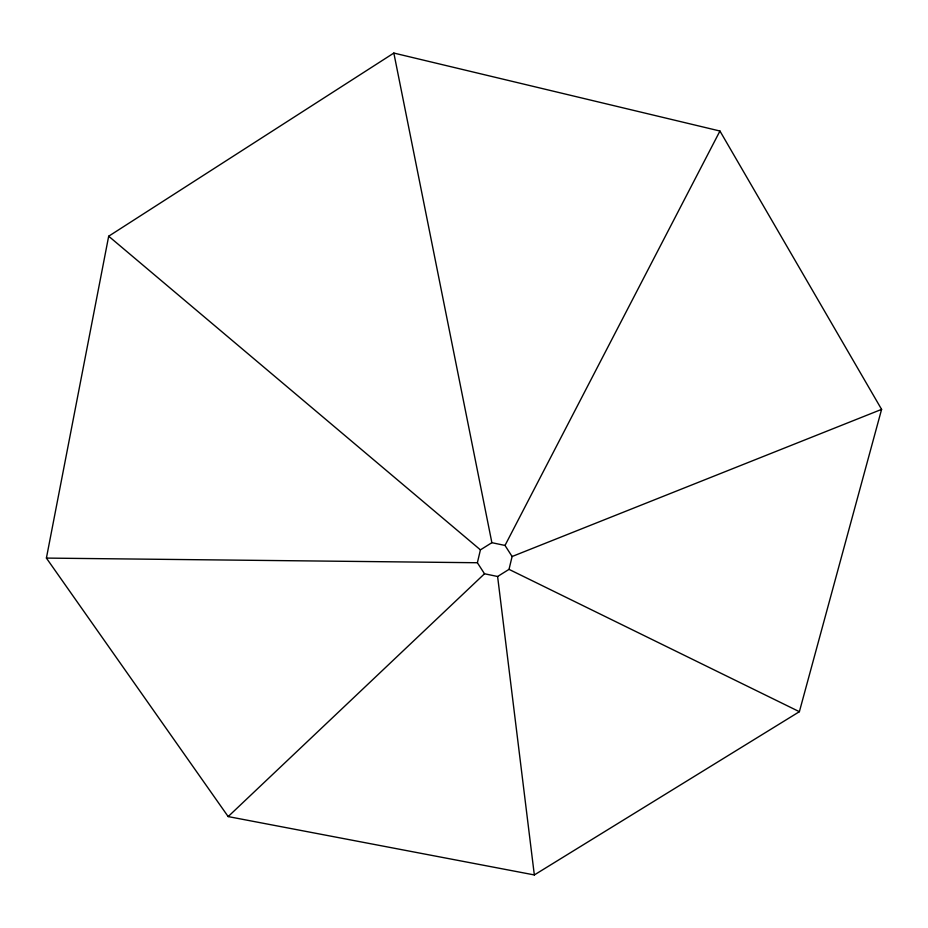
<?xml version="1.0" encoding="UTF-8"?>
<svg xmlns="http://www.w3.org/2000/svg" width="928" height="928" viewBox="0 0 928 928"><rect width="100%" height="100%" fill="white"/><g stroke="black" fill="none" stroke-linecap="round" stroke-linejoin="round"><path stroke-width="1.39" d="M46.4 558.088L108.68 236.222L393.843 53.058L719.942 131.022L881.6 409.376L799.379 711.695L534.331 874.942L228.172 816.582L46.4 558.088L477.375 562.739L484.509 573.771L497.605 576.497L509.02 569.363L512.105 556.51L505.006 545.444L491.875 542.683L480.426 549.863L477.375 562.739M505.006 545.444L719.942 131.022M228.172 816.582L484.509 573.771M512.105 556.51L881.6 409.376M509.02 569.363L799.379 711.695M108.68 236.222L480.426 549.863M393.843 53.058L491.875 542.683M497.605 576.497L534.331 874.942"/></g></svg>
